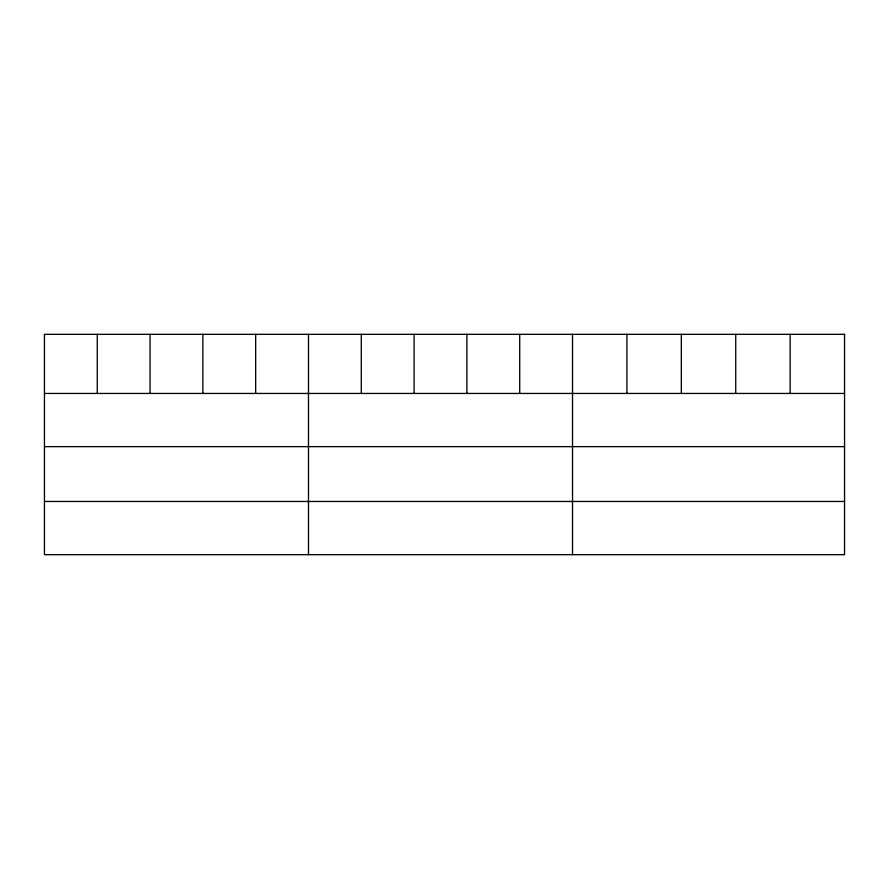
<?xml version="1.0" encoding="UTF-8"?>
<svg xmlns="http://www.w3.org/2000/svg" width="889" height="889" viewBox="0 0 889 889"><rect width="100%" height="100%" fill="white"/><g stroke="black" fill="none" stroke-linecap="round" stroke-linejoin="round"><path stroke-width="1.33" d="M44.45 393.449L844.55 393.449M44.45 446.645L844.55 446.645M44.45 501.463L844.55 501.463M790.143 334.331L790.143 393.449M735.736 334.331L735.736 393.449M681.33 334.331L681.33 393.449M626.923 334.331L626.923 393.449M572.516 334.331L572.516 554.669M519.709 334.331L519.709 393.449M466.903 334.331L466.903 393.449M414.096 334.331L414.096 393.449M361.29 334.331L361.29 393.449M308.483 334.331L308.483 554.669M255.676 334.331L255.676 393.449M202.87 334.331L202.87 393.449M150.063 334.331L150.063 393.449M97.257 334.331L97.257 393.449M844.55 334.331L44.45 334.331L44.45 554.669L844.55 554.669L844.55 334.331"/></g></svg>
